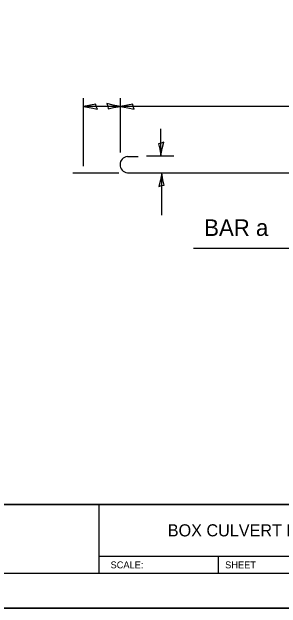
# Model space of a CAD drawing. Extents: x 2133490 to 2172050, y 2138301 to 2145980.
# Drawn here: x 2140725.9 to 2140920.7, y 2144574.5 to 2145005.8 of the extents above; entities that cross this region are included whole.
import ezdxf

# ---------------------------------------------------------------- set-up
doc = ezdxf.new("R2010")
doc.units = 0
for name, color, linetype in [('Level 40', 7, 'Continuous'), ('Level 63', 7, 'Continuous'), ('ROW_PR_Notes', 7, 'Continuous'), ('Sheets_50 Reference Boundary', 7, 'Continuous'), ('Sheets_General Details', 7, 'Continuous'), ('Sheets_Printer Plotting Border', 7, 'Continuous')]:
    doc.layers.add(name, color=color, linetype=linetype)

msp = doc.modelspace()

# ---------------------------------------------------------------- linework, layer by layer
at = {"layer": 'Level 40'}
msp.add_line((2140769.96, 2144889.38), (2140803.23, 2144889.38), dxfattribs=at)
at = {"layer": 'Level 63'}
for points in [[(2140787.81, 2144935.36), (2140786.99, 2144937.28), (2140786.68, 2144939.12), (2140782.81, 2144938.32), (2140777.81, 2144937.45), (2140783.14, 2144936.48)], [(2140794.48, 2144939.54), (2140795.29, 2144937.62), (2140795.61, 2144935.78), (2140799.48, 2144936.59), (2140804.48, 2144937.45), (2140799.14, 2144938.42)], [(2140814.48, 2144935.36), (2140813.66, 2144937.28), (2140813.35, 2144939.12), (2140809.48, 2144938.32), (2140804.48, 2144937.45), (2140809.81, 2144936.48)], [(2140835.82, 2144911.58), (2140833.9, 2144910.77), (2140832.05, 2144910.45), (2140832.86, 2144906.58), (2140833.73, 2144901.58), (2140834.7, 2144906.92)], [(2140832.22, 2144879.38), (2140834.15, 2144880.2), (2140835.99, 2144880.51), (2140835.18, 2144884.38), (2140834.32, 2144889.38), (2140833.35, 2144884.05)]]:
    msp.add_lwpolyline(points, close=True, dxfattribs=at)
at = {"layer": 'ROW_PR_Notes'}
for p, q in [((2140777.81, 2144894.11), (2140777.81, 2144943.45)), ((2140804.48, 2144904.01), (2140804.48, 2144943.45)), ((2140804.48, 2144937.45), (2140777.81, 2144937.45)), ((2140961.19, 2144937.45), (2140804.48, 2144937.45)), ((2140833.73, 2144901.58), (2140833.73, 2144921.12)), ((2140809.49, 2144901.19), (2140817.39, 2144901.19)), ((2140823.43, 2144901.58), (2140843.09, 2144901.58)), ((2140809.49, 2144889.38), (2140955.97, 2144889.38)), ((2140834.32, 2144858.77), (2140834.32, 2144889.38)), ((2140857.25, 2144834.9), (2140939.55, 2144834.9))]:
    msp.add_line(p, q, dxfattribs=at)
msp.add_arc((2140810.08, 2144895.29), 5.94, 95.6969, 264.3031, dxfattribs=at)
at = {"layer": 'Sheets_50 Reference Boundary'}
msp.add_lwpolyline([(2139850.12, 2145649.45), (2141425.12, 2145649.45), (2141425.12, 2144649.46), (2139850.12, 2144649.46)], close=True, dxfattribs=at)
at = {"layer": 'Sheets_General Details'}
for p, q in [((2139850.12, 2144649.46), (2141425.12, 2144649.46)), ((2140788.84, 2144649.46), (2140788.84, 2144599.46)), ((2140788.84, 2144611.96), (2141173.84, 2144611.96)), ((2140875.12, 2144611.96), (2140875.12, 2144599.46)), ((2141450.12, 2144574.46), (2139750.12, 2144574.46))]:
    msp.add_line(p, q, dxfattribs=at)
msp.add_lwpolyline([(2139850.12, 2145649.46), (2141425.12, 2145649.46), (2141425.12, 2144599.46), (2139850.12, 2144599.46)], close=True, dxfattribs=at)
at = {"layer": 'Sheets_Printer Plotting Border'}
msp.add_lwpolyline([(2139750.12, 2144574.46), (2141450.12, 2144574.46), (2141450.12, 2145674.46), (2139750.12, 2145674.46)], close=True, dxfattribs=at)

# ---------------------------------------------------------------- texts
at = {"layer": 'Level 63'}
msp.add_text('BAR a', height=12, dxfattribs=at).set_placement((2140865.09, 2144843.73))
at = {"layer": 'Sheets_General Details'}
for s, height, p in [('BOX CULVERT EXTENSION STATION          ', 8.75, (2140838.74, 2144626.33)), ('SCALE:          ', 5, (2140797.3, 2144603.21)), ('SHEET', 5, (2140880.22, 2144603.21))]:
    msp.add_text(s, height=height, dxfattribs=at).set_placement(p)

doc.saveas('drawing.dxf')
